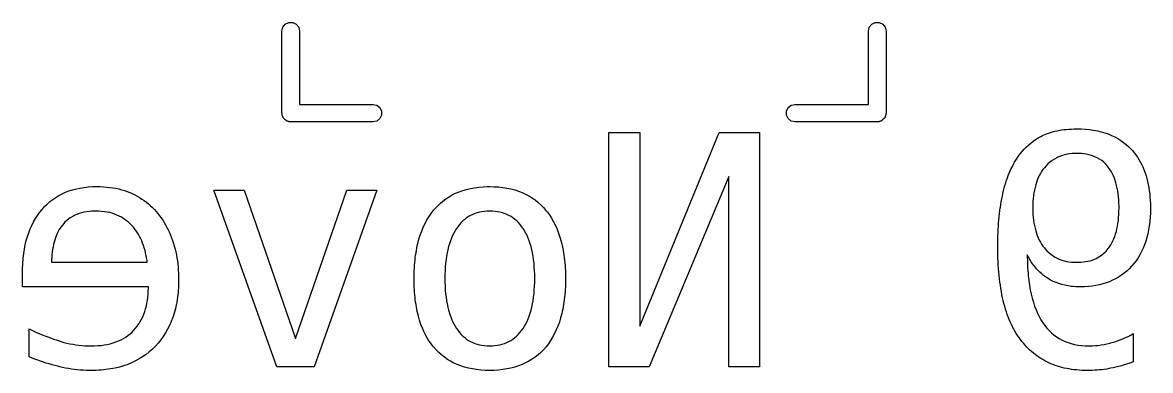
# Model space of a CAD drawing. Extents: x 25 to 230, y -179 to -24.
# Drawn here: x 135.16 to 159.59, y -136.39 to -128.85 of the extents above; entities that cross this region are included whole.
import ezdxf

# ---------------------------------------------------------------- set-up
doc = ezdxf.new("R2010")
doc.units = 0
doc.layers.add('BLACK', color=7, linetype='CONTINUOUS')

msp = doc.modelspace()

# ---------------------------------------------------------------- linework, layer by layer
at = {"layer": 'BLACK', "linetype": 'CONTINUOUS'}
for p, q in [((140.7795, -129.032), (140.798365, -128.949345)), ((140.798365, -128.949345), (140.851225, -128.883061)), ((140.851225, -128.883061), (140.92761, -128.846276)), ((140.92761, -128.846276), (141.01239, -128.846276)), ((141.01239, -128.846276), (141.088775, -128.883061)), ((141.088775, -128.883061), (141.141635, -128.949345)), ((141.141635, -128.949345), (141.1605, -129.032)), ((153.4795, -129.032), (153.498365, -128.949345)), ((153.498365, -128.949345), (153.551225, -128.883061)), ((153.551225, -128.883061), (153.62761, -128.846276)), ((153.62761, -128.846276), (153.71239, -128.846276)), ((153.71239, -128.846276), (153.788775, -128.883061)), ((153.788775, -128.883061), (153.841635, -128.949345)), ((153.841635, -128.949345), (153.8605, -129.032)), ((140.7795, -130.81), (140.7795, -129.032)), ((141.1605, -129.032), (141.1605, -130.6195)), ((153.4795, -130.6195), (153.4795, -129.032)), ((153.8605, -129.032), (153.8605, -130.81)), ((141.1605, -130.6195), (142.748, -130.6195)), ((142.748, -130.6195), (142.830655, -130.638365)), ((142.830655, -130.638365), (142.896939, -130.691225)), ((151.743061, -130.691225), (151.809345, -130.638365)), ((151.809345, -130.638365), (151.892, -130.6195)), ((151.892, -130.6195), (153.4795, -130.6195)), ((140.784276, -130.830925), (140.7795, -130.81)), ((140.784276, -130.85239), (140.784276, -130.830925)), ((140.793588, -130.871727), (140.784276, -130.85239)), ((140.798365, -130.892655), (140.793588, -130.871727)), ((140.811748, -130.909437), (140.798365, -130.892655)), ((140.821061, -130.928775), (140.811748, -130.909437)), ((142.896939, -130.691225), (142.933724, -130.76761)), ((142.933724, -130.85239), (142.896939, -130.928775)), ((142.933724, -130.76761), (142.933724, -130.85239)), ((151.706276, -130.76761), (151.743061, -130.691225)), ((151.706276, -130.85239), (151.706276, -130.76761)), ((151.743061, -130.928775), (151.706276, -130.85239)), ((153.828251, -130.909437), (153.818939, -130.928775)), ((153.841635, -130.892655), (153.828251, -130.909437)), ((153.846411, -130.871727), (153.841635, -130.892655)), ((153.855724, -130.85239), (153.846411, -130.871727)), ((153.8605, -130.81), (153.855724, -130.830925)), ((153.855724, -130.830925), (153.855724, -130.85239)), ((140.837842, -130.942157), (140.821061, -130.928775)), ((140.851225, -130.958939), (140.837842, -130.942157)), ((140.870562, -130.968251), (140.851225, -130.958939)), ((140.887345, -130.981635), (140.870562, -130.968251)), ((140.908272, -130.986411), (140.887345, -130.981635)), ((140.92761, -130.995724), (140.908272, -130.986411)), ((140.949074, -130.995724), (140.92761, -130.995724)), ((140.97, -131.0005), (140.949074, -130.995724)), ((142.748, -131.0005), (140.97, -131.0005)), ((142.830655, -130.981635), (142.748, -131.0005)), ((142.896939, -130.928775), (142.830655, -130.981635)), ((151.809345, -130.981635), (151.743061, -130.928775)), ((151.892, -131.0005), (151.809345, -130.981635)), ((153.67, -131.0005), (151.892, -131.0005)), ((153.690926, -130.995724), (153.67, -131.0005)), ((153.71239, -130.995724), (153.690926, -130.995724)), ((153.731727, -130.986411), (153.71239, -130.995724)), ((153.752655, -130.981635), (153.731727, -130.986411)), ((153.769437, -130.968251), (153.752655, -130.981635)), ((153.788775, -130.958939), (153.769437, -130.968251)), ((153.802157, -130.942157), (153.788775, -130.958939)), ((153.818939, -130.928775), (153.802157, -130.942157)), ((157.765104, -131.161895), (157.819262, -131.157387)), ((157.819262, -131.157387), (157.87465, -131.154167)), ((157.87465, -131.154167), (157.93127, -131.152235)), ((157.93127, -131.152235), (157.98912, -131.151591)), ((157.98912, -131.151591), (158.084318, -131.153317)), ((158.084318, -131.153317), (158.176653, -131.158498)), ((147.859148, -136.31), (147.859148, -131.229748)), ((147.859148, -131.229748), (148.525931, -131.229748)), ((148.525931, -135.424619), (150.247843, -131.229748)), ((148.525931, -131.229748), (148.525931, -135.424619)), ((150.247843, -131.229748), (151.123454, -131.229748)), ((151.123454, -131.229748), (151.123454, -136.31)), ((157.044733, -131.419806), (157.098292, -131.382844)), ((157.098292, -131.382844), (157.153783, -131.348393)), ((157.153783, -131.348393), (157.211207, -131.316454)), ((157.211207, -131.316454), (157.250596, -131.29649)), ((157.250596, -131.29649), (157.311987, -131.26896)), ((157.311987, -131.26896), (157.376147, -131.244327)), ((157.376147, -131.244327), (157.443076, -131.222592)), ((157.443076, -131.222592), (157.512775, -131.203755)), ((157.512775, -131.203755), (157.560779, -131.192807)), ((157.560779, -131.192807), (157.610014, -131.183147)), ((157.610014, -131.183147), (157.66048, -131.174775)), ((157.66048, -131.174775), (157.712177, -131.167691)), ((157.712177, -131.167691), (157.765104, -131.161895)), ((158.176653, -131.158498), (158.266126, -131.167132)), ((158.266126, -131.167132), (158.352737, -131.179221)), ((158.352737, -131.179221), (158.436485, -131.194762)), ((158.436485, -131.194762), (158.517372, -131.213758)), ((158.517372, -131.213758), (158.595396, -131.236207)), ((158.595396, -131.236207), (158.670558, -131.26211)), ((158.670558, -131.26211), (158.742857, -131.291467)), ((158.742857, -131.291467), (158.812295, -131.324278)), ((158.812295, -131.324278), (158.87887, -131.360542)), ((158.87887, -131.360542), (158.942583, -131.40026)), ((158.942583, -131.40026), (159.003434, -131.443432)), ((156.763949, -131.694321), (156.805916, -131.64229)), ((156.805916, -131.64229), (156.849816, -131.59277)), ((156.849816, -131.59277), (156.895647, -131.545761)), ((156.895647, -131.545761), (156.94341, -131.501265)), ((156.94341, -131.501265), (156.993106, -131.459279)), ((156.993106, -131.459279), (157.044733, -131.419806)), ((159.003434, -131.443432), (159.061423, -131.490058)), ((159.061423, -131.490058), (159.116549, -131.540137)), ((159.116549, -131.540137), (159.168813, -131.59367)), ((159.168813, -131.59367), (159.195236, -131.622598)), ((159.195236, -131.622598), (159.233207, -131.66742)), ((156.620115, -131.918585), (156.645231, -131.873462)), ((156.645231, -131.873462), (156.671292, -131.829474)), ((156.671292, -131.829474), (156.698297, -131.786622)), ((156.698297, -131.786622), (156.723914, -131.748865)), ((156.723914, -131.748865), (156.763949, -131.694321)), ((157.411009, -131.87194), (157.367599, -131.909602)), ((157.457281, -131.837379), (157.411009, -131.87194)), ((157.506416, -131.805918), (157.457281, -131.837379)), ((157.558413, -131.777558), (157.506416, -131.805918)), ((157.580013, -131.767083), (157.558413, -131.777558)), ((157.635815, -131.743159), (157.580013, -131.767083)), ((157.682774, -131.72694), (157.635815, -131.743159)), ((157.731795, -131.713316), (157.682774, -131.72694)), ((157.782876, -131.702287), (157.731795, -131.713316)), ((157.836018, -131.693853), (157.782876, -131.702287)), ((157.89122, -131.688014), (157.836018, -131.693853)), ((157.948484, -131.68477), (157.89122, -131.688014)), ((157.992784, -131.68404), (157.948484, -131.68477)), ((158.045315, -131.685147), (157.992784, -131.68404)), ((158.096663, -131.688467), (158.045315, -131.685147)), ((158.146829, -131.694001), (158.096663, -131.688467)), ((158.195811, -131.701748), (158.146829, -131.694001)), ((158.255375, -131.714544), (158.195811, -131.701748)), ((158.31309, -131.730799), (158.255375, -131.714544)), ((158.368957, -131.750513), (158.31309, -131.730799)), ((158.379909, -131.75487), (158.368957, -131.750513)), ((158.432788, -131.779062), (158.379909, -131.75487)), ((158.483044, -131.807368), (158.432788, -131.779062)), ((158.530676, -131.839789), (158.483044, -131.807368)), ((158.575685, -131.876324), (158.530676, -131.839789)), ((158.618069, -131.916973), (158.575685, -131.876324)), ((159.233207, -131.66742), (159.269182, -131.71396)), ((159.269182, -131.71396), (159.30316, -131.762217)), ((159.30316, -131.762217), (159.335142, -131.812191)), ((159.335142, -131.812191), (159.365127, -131.863883)), ((159.365127, -131.863883), (159.393116, -131.917292)), ((156.508703, -132.161229), (156.529097, -132.11043)), ((156.529097, -132.11043), (156.550434, -132.060765)), ((156.550434, -132.060765), (156.572717, -132.012237)), ((156.572717, -132.012237), (156.595944, -131.964843)), ((156.595944, -131.964843), (156.620115, -131.918585)), ((157.204285, -132.119307), (157.179837, -132.164893)), ((157.230689, -132.075668), (157.204285, -132.119307)), ((157.259049, -132.033975), (157.230689, -132.075668)), ((157.289364, -131.994228), (157.259049, -132.033975)), ((157.32705, -131.950365), (157.289364, -131.994228)), ((157.367599, -131.909602), (157.32705, -131.950365)), ((158.65783, -131.961737), (158.618069, -131.916973)), ((158.673, -131.980795), (158.65783, -131.961737)), ((158.714685, -132.039603), (158.673, -131.980795)), ((158.740197, -132.081563), (158.714685, -132.039603)), ((158.763886, -132.125727), (158.740197, -132.081563)), ((158.785754, -132.172095), (158.763886, -132.125727)), ((159.393116, -131.917292), (159.419108, -131.972418)), ((159.419108, -131.972418), (159.443105, -132.029262)), ((159.443105, -132.029262), (159.465104, -132.087823)), ((159.465104, -132.087823), (159.485108, -132.148101)), ((150.456671, -132.18718), (148.734759, -136.31)), ((150.456671, -136.31), (150.456671, -132.18718)), ((156.420905, -132.432258), (156.436575, -132.375782)), ((156.436575, -132.375782), (156.45319, -132.32044)), ((156.45319, -132.32044), (156.47075, -132.266235)), ((156.47075, -132.266235), (156.489254, -132.213164)), ((156.489254, -132.213164), (156.508703, -132.161229)), ((157.101603, -132.366699), (157.086934, -132.422016)), ((157.118228, -132.313328), (157.101603, -132.366699)), ((157.136808, -132.261903), (157.118228, -132.313328)), ((157.157345, -132.212425), (157.136808, -132.261903)), ((157.179837, -132.164893), (157.157345, -132.212425)), ((158.805799, -132.220667), (158.785754, -132.172095)), ((158.824022, -132.271443), (158.805799, -132.220667)), ((158.840422, -132.324423), (158.824022, -132.271443)), ((158.855, -132.379606), (158.840422, -132.324423)), ((158.867756, -132.436994), (158.855, -132.379606)), ((159.485108, -132.148101), (159.491344, -132.168476)), ((159.491344, -132.168476), (159.508864, -132.230457)), ((159.508864, -132.230457), (159.524603, -132.293726)), ((159.524603, -132.293726), (159.53856, -132.358284)), ((159.53856, -132.358284), (159.550735, -132.424129)), ((135.881679, -132.635886), (135.949142, -132.595314)), ((135.949142, -132.595314), (136.019295, -132.558606)), ((136.019295, -132.558606), (136.092138, -132.525762)), ((136.092138, -132.525762), (136.167672, -132.496782)), ((136.167672, -132.496782), (136.245897, -132.471666)), ((136.245897, -132.471666), (136.326812, -132.450414)), ((136.326812, -132.450414), (136.410417, -132.433026)), ((136.410417, -132.433026), (136.496713, -132.419502)), ((136.496713, -132.419502), (136.5857, -132.409842)), ((136.5857, -132.409842), (136.677377, -132.404046)), ((136.677377, -132.404046), (136.771744, -132.402114)), ((136.771744, -132.402114), (136.843676, -132.403168)), ((136.843676, -132.403168), (136.914149, -132.406331)), ((136.914149, -132.406331), (136.983162, -132.411602)), ((136.983162, -132.411602), (137.050715, -132.418982)), ((137.050715, -132.418982), (137.116809, -132.42847)), ((137.116809, -132.42847), (137.181442, -132.440067)), ((137.181442, -132.440067), (137.244616, -132.453772)), ((137.244616, -132.453772), (137.306331, -132.469586)), ((137.306331, -132.469586), (137.366585, -132.487508)), ((137.366585, -132.487508), (137.42538, -132.507539)), ((137.42538, -132.507539), (137.482715, -132.529678)), ((137.482715, -132.529678), (137.53859, -132.553926)), ((137.53859, -132.553926), (137.593006, -132.580282)), ((137.593006, -132.580282), (137.645962, -132.608747)), ((137.645962, -132.608747), (137.697458, -132.63932)), ((140.664975, -136.31), (139.304542, -132.480272)), ((139.304542, -132.480272), (139.957892, -132.480272)), ((139.957892, -132.480272), (141.071639, -135.695729)), ((141.071639, -135.695729), (142.182944, -132.480272)), ((142.835073, -132.480272), (141.47464, -136.31)), ((142.182944, -132.480272), (142.835073, -132.480272)), ((144.330563, -132.667715), (144.397835, -132.623532)), ((144.397835, -132.623532), (144.467997, -132.583365)), ((144.467997, -132.583365), (144.541051, -132.547215)), ((144.541051, -132.547215), (144.616995, -132.515082)), ((144.616995, -132.515082), (144.69583, -132.486966)), ((144.69583, -132.486966), (144.777556, -132.462866)), ((144.777556, -132.462866), (144.862173, -132.442783)), ((144.862173, -132.442783), (144.94968, -132.426716)), ((144.94968, -132.426716), (145.040079, -132.414666)), ((145.040079, -132.414666), (145.133368, -132.406633)), ((145.133368, -132.406633), (145.229548, -132.402616)), ((145.229548, -132.402616), (145.278722, -132.402114)), ((145.278722, -132.402114), (145.376358, -132.404127)), ((145.376358, -132.404127), (145.471121, -132.410166)), ((145.471121, -132.410166), (145.563013, -132.420232)), ((145.563013, -132.420232), (145.652032, -132.434323)), ((145.652032, -132.434323), (145.73818, -132.452441)), ((145.73818, -132.452441), (145.821457, -132.474585)), ((145.821457, -132.474585), (145.901861, -132.500756)), ((145.901861, -132.500756), (145.979394, -132.530952)), ((145.979394, -132.530952), (146.054055, -132.565175)), ((146.054055, -132.565175), (146.125844, -132.603423)), ((146.125844, -132.603423), (146.194762, -132.645698)), ((156.367581, -132.669436), (156.37956, -132.608499)), ((156.37956, -132.608499), (156.392397, -132.548617)), ((156.392397, -132.548617), (156.406179, -132.48987)), ((156.406179, -132.48987), (156.420905, -132.432258)), ((157.054662, -132.599645), (157.047817, -132.662748)), ((157.063464, -132.538489), (157.054662, -132.599645)), ((157.074221, -132.479279), (157.063464, -132.538489)), ((157.086934, -132.422016), (157.074221, -132.479279)), ((158.87869, -132.496585), (158.867756, -132.436994)), ((158.887802, -132.55838), (158.87869, -132.496585)), ((158.895091, -132.62238), (158.887802, -132.55838)), ((158.900557, -132.688583), (158.895091, -132.62238)), ((159.550735, -132.424129), (159.561128, -132.491263)), ((159.561128, -132.491263), (159.56974, -132.559684)), ((159.56974, -132.559684), (159.57657, -132.629393)), ((135.584724, -132.896706), (135.638734, -132.836814)), ((135.638734, -132.836814), (135.695435, -132.780786)), ((135.695435, -132.780786), (135.754826, -132.728622)), ((135.754826, -132.728622), (135.816907, -132.680322)), ((135.816907, -132.680322), (135.881679, -132.635886)), ((137.697458, -132.63932), (137.747494, -132.672002)), ((137.747494, -132.672002), (137.796042, -132.706325)), ((137.796042, -132.706325), (137.843073, -132.742127)), ((137.843073, -132.742127), (137.888587, -132.779407)), ((137.888587, -132.779407), (137.932585, -132.818166)), ((137.932585, -132.818166), (137.975065, -132.858404)), ((137.975065, -132.858404), (138.016028, -132.900121)), ((144.090384, -132.884614), (144.146093, -132.824364)), ((144.146093, -132.824364), (144.204692, -132.768131)), ((144.204692, -132.768131), (144.266182, -132.715915)), ((144.266182, -132.715915), (144.330563, -132.667715)), ((146.194762, -132.645698), (146.260808, -132.692)), ((146.260808, -132.692), (146.323982, -132.742327)), ((146.323982, -132.742327), (146.384284, -132.796681)), ((146.384284, -132.796681), (146.441714, -132.85506)), ((146.441714, -132.85506), (146.496273, -132.917466)), ((156.327396, -132.922914), (156.335509, -132.863733)), ((156.335509, -132.863733), (156.336283, -132.858085)), ((156.336283, -132.858085), (156.345943, -132.794229)), ((156.345943, -132.794229), (156.356376, -132.731346)), ((156.356376, -132.731346), (156.367581, -132.669436)), ((157.039993, -132.794792), (157.039016, -132.863733)), ((157.039016, -132.863733), (157.039993, -132.932674)), ((157.042927, -132.727797), (157.039993, -132.794792)), ((157.047817, -132.662748), (157.042927, -132.727797)), ((158.904202, -132.75699), (158.900557, -132.688583)), ((158.906024, -132.827601), (158.904202, -132.75699)), ((158.905341, -132.935446), (158.906252, -132.863733)), ((158.906252, -132.863733), (158.906024, -132.827601)), ((159.57657, -132.629393), (159.581618, -132.700391)), ((159.581618, -132.700391), (159.584885, -132.772676)), ((159.584885, -132.772676), (159.586073, -132.821582)), ((159.586073, -132.821582), (159.586468, -132.87106)), ((135.399863, -133.167739), (135.441126, -133.09553)), ((135.441126, -133.09553), (135.485691, -133.026288)), ((135.485691, -133.026288), (135.533557, -132.960013)), ((135.533557, -132.960013), (135.584724, -132.896706)), ((136.167081, -133.101059), (136.118156, -133.140977)), ((136.192889, -133.08233), (136.167081, -133.101059)), ((136.247519, -133.047697), (136.192889, -133.08233)), ((136.291271, -133.024753), (136.247519, -133.047697)), ((136.337407, -133.004406), (136.291271, -133.024753)), ((136.385925, -132.986657), (136.337407, -133.004406)), ((136.436826, -132.971505), (136.385925, -132.986657)), ((136.49011, -132.958951), (136.436826, -132.971505)), ((136.545777, -132.948994), (136.49011, -132.958951)), ((136.603826, -132.941634), (136.545777, -132.948994)), ((136.664258, -132.936872), (136.603826, -132.941634)), ((136.727073, -132.934708), (136.664258, -132.936872)), ((136.748541, -132.934563), (136.727073, -132.934708)), ((136.812801, -132.935873), (136.748541, -132.934563)), ((136.875065, -132.939801), (136.812801, -132.935873)), ((136.935333, -132.946349), (136.875065, -132.939801)), ((136.993604, -132.955515), (136.935333, -132.946349)), ((137.049879, -132.9673), (136.993604, -132.955515)), ((137.104158, -132.981704), (137.049879, -132.9673)), ((137.15644, -132.998727), (137.104158, -132.981704)), ((137.206725, -133.018369), (137.15644, -132.998727)), ((137.255015, -133.04063), (137.206725, -133.018369)), ((137.301307, -133.06551), (137.255015, -133.04063)), ((137.33106, -133.083551), (137.301307, -133.06551)), ((137.373904, -133.112388), (137.33106, -133.083551)), ((138.016028, -132.900121), (138.055474, -132.943317)), ((138.055474, -132.943317), (138.093403, -132.987991)), ((138.093403, -132.987991), (138.129815, -133.034145)), ((138.129815, -133.034145), (138.164711, -133.081777)), ((138.164711, -133.081777), (138.198089, -133.130888)), ((143.920017, -133.124772), (143.964581, -133.051666)), ((143.964581, -133.051666), (144.012447, -132.982157)), ((144.012447, -132.982157), (144.063614, -132.916245)), ((144.063614, -132.916245), (144.090384, -132.884614)), ((144.778502, -133.081968), (144.737767, -133.112923)), ((144.820925, -133.053961), (144.778502, -133.081968)), ((144.865036, -133.028902), (144.820925, -133.053961)), ((144.910836, -133.006791), (144.865036, -133.028902)), ((144.958325, -132.987629), (144.910836, -133.006791)), ((145.007503, -132.971414), (144.958325, -132.987629)), ((145.05837, -132.958148), (145.007503, -132.971414)), ((145.110925, -132.94783), (145.05837, -132.958148)), ((145.165169, -132.94046), (145.110925, -132.94783)), ((145.221101, -132.936037), (145.165169, -132.94046)), ((145.278722, -132.934563), (145.221101, -132.936037)), ((145.336787, -132.936037), (145.278722, -132.934563)), ((145.393135, -132.94046), (145.336787, -132.936037)), ((145.447765, -132.94783), (145.393135, -132.94046)), ((145.500678, -132.958148), (145.447765, -132.94783)), ((145.551874, -132.971414), (145.500678, -132.958148)), ((145.601352, -132.987629), (145.551874, -132.971414)), ((145.649113, -133.006791), (145.601352, -132.987629)), ((145.695157, -133.028902), (145.649113, -133.006791)), ((145.739483, -133.053961), (145.695157, -133.028902)), ((145.782092, -133.081968), (145.739483, -133.053961)), ((145.822983, -133.112923), (145.782092, -133.081968)), ((146.496273, -132.917466), (146.522344, -132.950116)), ((146.522344, -132.950116), (146.572004, -133.018056)), ((146.572004, -133.018056), (146.618353, -133.089516)), ((146.618353, -133.089516), (146.661391, -133.164496)), ((156.305371, -133.123241), (156.31194, -133.055492)), ((156.31194, -133.055492), (156.319281, -132.988717)), ((156.319281, -132.988717), (156.327396, -132.922914)), ((157.039993, -132.932674), (157.042927, -132.999669)), ((157.042927, -132.999669), (157.047817, -133.064718)), ((157.047817, -133.064718), (157.054662, -133.127821)), ((158.891674, -133.137361), (158.898052, -133.07226)), ((158.898052, -133.07226), (158.902608, -133.004955)), ((158.902608, -133.004955), (158.905341, -132.935446)), ((159.580095, -133.066741), (159.572129, -133.160445)), ((159.584875, -132.970279), (159.580095, -133.066741)), ((159.58607, -132.921014), (159.584875, -132.970279)), ((159.586468, -132.87106), (159.58607, -132.921014)), ((135.295878, -133.402169), (135.327238, -133.321059)), ((135.327238, -133.321059), (135.3619, -133.242915)), ((135.3619, -133.242915), (135.399863, -133.167739)), ((135.95833, -133.333471), (135.927341, -133.3898)), ((135.992905, -133.280425), (135.95833, -133.333471)), ((136.031068, -133.23066), (135.992905, -133.280425)), ((136.072818, -133.184178), (136.031068, -133.23066)), ((136.118156, -133.140977), (136.072818, -133.184178)), ((137.414966, -133.143028), (137.373904, -133.112388)), ((137.454247, -133.175472), (137.414966, -133.143028)), ((137.491745, -133.209718), (137.454247, -133.175472)), ((137.527462, -133.245768), (137.491745, -133.209718)), ((137.561397, -133.283621), (137.527462, -133.245768)), ((137.593551, -133.323277), (137.561397, -133.283621)), ((137.623923, -133.364736), (137.593551, -133.323277)), ((138.198089, -133.130888), (138.22995, -133.181478)), ((138.22995, -133.181478), (138.260295, -133.233546)), ((138.260295, -133.233546), (138.289122, -133.287094)), ((138.289122, -133.287094), (138.316432, -133.34212)), ((138.316432, -133.34212), (138.342226, -133.398625)), ((143.806129, -133.365671), (143.84079, -133.281775)), ((143.84079, -133.281775), (143.878753, -133.201475)), ((143.878753, -133.201475), (143.920017, -133.124772)), ((144.559427, -133.311919), (144.528964, -133.360214)), ((144.591718, -133.266223), (144.559427, -133.311919)), ((144.625697, -133.223476), (144.591718, -133.266223)), ((144.661365, -133.183677), (144.625697, -133.223476)), ((144.698722, -133.146826), (144.661365, -133.183677)), ((144.737767, -133.112923), (144.698722, -133.146826)), ((145.862158, -133.146826), (145.822983, -133.112923)), ((145.899614, -133.183677), (145.862158, -133.146826)), ((145.935354, -133.223476), (145.899614, -133.183677)), ((145.969376, -133.266223), (145.935354, -133.223476)), ((146.001681, -133.311919), (145.969376, -133.266223)), ((146.032145, -133.360214), (146.001681, -133.311919)), ((146.661391, -133.164496), (146.701119, -133.242997)), ((146.701119, -133.242997), (146.737536, -133.325019)), ((146.737536, -133.325019), (146.770642, -133.410561)), ((156.286824, -133.403968), (156.290302, -133.332326)), ((156.290302, -133.332326), (156.294552, -133.261658)), ((156.294552, -133.261658), (156.299575, -133.191963)), ((156.299575, -133.191963), (156.305371, -133.123241)), ((157.054662, -133.127821), (157.063464, -133.188977)), ((157.063464, -133.188977), (157.074221, -133.248186)), ((157.074221, -133.248186), (157.086934, -133.30545)), ((157.086934, -133.30545), (157.101603, -133.360767)), ((158.847939, -133.375727), (158.861606, -133.319441)), ((158.861606, -133.319441), (158.873451, -133.260952)), ((158.873451, -133.260952), (158.883474, -133.200259)), ((158.883474, -133.200259), (158.891674, -133.137361)), ((159.546636, -133.339582), (159.52911, -133.425014)), ((159.560976, -133.251392), (159.546636, -133.339582)), ((159.572129, -133.160445), (159.560976, -133.251392)), ((135.221603, -133.663304), (135.243061, -133.573292)), ((135.243061, -133.573292), (135.267819, -133.486247)), ((135.267819, -133.486247), (135.295878, -133.402169)), ((135.859792, -133.560523), (135.845377, -133.609971)), ((135.875902, -133.512126), (135.859792, -133.560523)), ((135.887585, -133.480446), (135.875902, -133.512126)), ((135.906454, -133.4342), (135.887585, -133.480446)), ((135.927341, -133.3898), (135.906454, -133.4342)), ((137.652513, -133.407999), (137.623923, -133.364736)), ((137.679321, -133.453064), (137.652513, -133.407999)), ((137.696203, -133.48411), (137.679321, -133.453064)), ((137.720074, -133.531773), (137.696203, -133.48411)), ((137.742228, -133.580423), (137.720074, -133.531773)), ((137.762664, -133.630062), (137.742228, -133.580423)), ((138.342226, -133.398625), (138.366478, -133.456289)), ((138.366478, -133.456289), (138.389166, -133.514793)), ((138.389166, -133.514793), (138.410289, -133.574136)), ((138.410289, -133.574136), (138.429848, -133.634319)), ((143.721951, -133.638942), (143.746709, -133.544255)), ((143.746709, -133.544255), (143.774769, -133.453164)), ((143.774769, -133.453164), (143.806129, -133.365671)), ((144.426763, -133.578964), (144.406127, -133.640044)), ((144.449365, -133.520441), (144.426763, -133.578964)), ((144.473933, -133.464475), (144.449365, -133.520441)), ((144.500466, -133.411066), (144.473933, -133.464475)), ((144.528964, -133.360214), (144.500466, -133.411066)), ((146.060643, -133.411066), (146.032145, -133.360214)), ((146.087176, -133.464475), (146.060643, -133.411066)), ((146.111743, -133.520441), (146.087176, -133.464475)), ((146.134345, -133.578964), (146.111743, -133.520441)), ((146.154982, -133.640044), (146.134345, -133.578964)), ((146.770642, -133.410561), (146.800438, -133.499624)), ((146.800438, -133.499624), (146.826923, -133.592207)), ((146.826923, -133.592207), (146.838924, -133.639819)), ((156.281028, -133.624731), (156.282187, -133.55017)), ((156.282187, -133.55017), (156.284119, -133.476582)), ((156.284119, -133.476582), (156.286824, -133.403968)), ((157.101603, -133.360767), (157.118228, -133.414138)), ((157.118228, -133.414138), (157.136808, -133.465563)), ((157.136808, -133.465563), (157.157345, -133.515041)), ((157.157345, -133.515041), (157.179837, -133.562573)), ((157.179837, -133.562573), (157.204285, -133.608158)), ((158.752269, -133.624096), (158.775048, -133.57883)), ((158.775048, -133.57883), (158.796004, -133.53136)), ((158.796004, -133.53136), (158.815138, -133.481686)), ((158.815138, -133.481686), (158.83245, -133.429809)), ((158.83245, -133.429809), (158.847939, -133.375727)), ((159.484497, -133.587608), (159.457411, -133.664768)), ((159.508397, -133.50769), (159.484497, -133.587608)), ((159.52911, -133.425014), (159.508397, -133.50769)), ((135.188592, -133.85223), (135.203447, -133.756283)), ((135.203447, -133.756283), (135.221603, -133.663304)), ((135.804676, -133.818284), (135.79874, -133.872991)), ((135.812307, -133.764628), (135.804676, -133.818284)), ((135.821635, -133.712024), (135.812307, -133.764628)), ((135.832658, -133.660471), (135.821635, -133.712024)), ((135.845377, -133.609971), (135.832658, -133.660471)), ((137.781383, -133.680687), (137.762664, -133.630062)), ((137.798385, -133.7323), (137.781383, -133.680687)), ((137.813669, -133.784901), (137.798385, -133.7323)), ((137.827236, -133.838488), (137.813669, -133.784901)), ((137.839085, -133.893064), (137.827236, -133.838488)), ((138.429848, -133.634319), (138.447842, -133.695342)), ((138.447842, -133.695342), (138.464271, -133.757204)), ((138.464271, -133.757204), (138.479135, -133.819906)), ((138.479135, -133.819906), (138.492435, -133.883447)), ((143.674498, -133.891395), (143.682338, -133.839106)), ((143.682338, -133.839106), (143.691003, -133.787716)), ((143.691003, -133.787716), (143.700494, -133.737225)), ((143.700494, -133.737225), (143.71081, -133.687634)), ((143.71081, -133.687634), (143.721951, -133.638942)), ((144.356009, -133.838624), (144.343234, -133.909932)), ((144.37075, -133.769874), (144.356009, -133.838624)), ((144.387456, -133.70368), (144.37075, -133.769874)), ((144.406127, -133.640044), (144.387456, -133.70368)), ((146.173653, -133.70368), (146.154982, -133.640044)), ((146.190359, -133.769874), (146.173653, -133.70368)), ((146.205099, -133.838624), (146.190359, -133.769874)), ((146.217874, -133.909932), (146.205099, -133.838624)), ((146.838924, -133.639819), (146.850097, -133.688311)), ((146.850097, -133.688311), (146.860443, -133.737683)), ((146.860443, -133.737683), (146.869961, -133.787936)), ((146.869961, -133.787936), (146.878651, -133.839068)), ((146.878651, -133.839068), (146.886514, -133.891081)), ((156.280642, -133.700265), (156.281028, -133.624731)), ((156.281104, -133.783274), (156.280642, -133.700265)), ((156.282492, -133.864995), (156.281104, -133.783274)), ((157.204285, -133.608158), (157.230689, -133.651798)), ((157.230689, -133.651798), (157.259049, -133.693491)), ((157.259049, -133.693491), (157.289364, -133.733237)), ((157.289364, -133.733237), (157.304095, -133.75116)), ((157.304095, -133.75116), (157.342926, -133.793837)), ((157.342926, -133.793837), (157.384619, -133.833472)), ((157.384619, -133.833472), (157.429174, -133.870067)), ((158.580622, -133.847521), (158.62884, -133.799704)), ((158.62884, -133.799704), (158.673, -133.746671)), ((158.673, -133.746671), (158.687351, -133.727619)), ((158.687351, -133.727619), (158.727669, -133.667158)), ((158.727669, -133.667158), (158.752269, -133.624096)), ((159.393679, -133.810818), (159.357033, -133.879707)), ((159.427138, -133.739172), (159.393679, -133.810818)), ((159.457411, -133.664768), (159.427138, -133.739172)), ((135.165897, -134.105077), (135.168786, -134.053024)), ((135.168786, -134.053024), (135.169481, -134.043426)), ((135.169481, -134.043426), (135.1725, -134.001713)), ((135.1725, -134.001713), (135.177039, -133.951143)), ((135.177039, -133.951143), (135.182403, -133.901315)), ((135.182403, -133.901315), (135.188592, -133.85223)), ((135.791957, -133.985563), (135.791109, -134.043426)), ((135.791109, -134.043426), (137.862288, -134.043426)), ((135.794501, -133.928751), (135.791957, -133.985563)), ((135.79874, -133.872991), (135.794501, -133.928751)), ((137.849218, -133.948627), (137.839085, -133.893064)), ((137.857633, -134.005177), (137.849218, -133.948627)), ((137.862288, -134.043426), (137.857633, -134.005177)), ((138.492435, -133.883447), (138.50417, -133.947828)), ((138.50417, -133.947828), (138.51434, -134.013048)), ((138.51434, -134.013048), (138.522946, -134.079108)), ((138.522946, -134.079108), (138.529987, -134.146008)), ((143.65139, -134.109544), (143.655929, -134.053658)), ((143.655929, -134.053658), (143.661293, -133.998671)), ((143.661293, -133.998671), (143.667483, -133.944584)), ((143.667483, -133.944584), (143.674498, -133.891395)), ((144.32358, -134.060218), (144.316701, -134.139196)), ((144.332425, -133.983796), (144.32358, -134.060218)), ((144.343234, -133.909932), (144.332425, -133.983796)), ((146.228684, -133.983796), (146.217874, -133.909932)), ((146.237528, -134.060218), (146.228684, -133.983796)), ((146.244407, -134.139196), (146.237528, -134.060218)), ((146.886514, -133.891081), (146.893549, -133.943973)), ((146.893549, -133.943973), (146.899757, -133.997746)), ((146.899757, -133.997746), (146.905137, -134.052399)), ((146.905137, -134.052399), (146.909689, -134.107932)), ((156.284806, -133.945428), (156.282492, -133.864995)), ((156.288045, -134.024573), (156.284806, -133.945428)), ((156.29221, -134.102431), (156.288045, -134.024573)), ((156.945126, -133.932257), (156.919337, -133.879783)), ((156.919337, -133.879783), (156.919665, -133.939782)), ((156.919665, -133.939782), (156.920648, -133.99888)), ((156.920648, -133.99888), (156.922288, -134.057076)), ((156.922288, -134.057076), (156.924584, -134.114371)), ((156.972884, -133.982823), (156.945126, -133.932257)), ((157.002609, -134.031481), (156.972884, -133.982823)), ((157.034302, -134.07823), (157.002609, -134.031481)), ((157.067963, -134.123072), (157.034302, -134.07823)), ((157.429174, -133.870067), (157.476592, -133.903621)), ((157.476592, -133.903621), (157.526872, -133.934133)), ((157.526872, -133.934133), (157.580013, -133.961605)), ((157.580013, -133.961605), (157.624397, -133.980781)), ((157.624397, -133.980781), (157.670841, -133.997401)), ((157.670841, -133.997401), (157.719346, -134.011464)), ((157.719346, -134.011464), (157.769912, -134.022971)), ((157.769912, -134.022971), (157.822539, -134.03192)), ((157.822539, -134.03192), (157.877226, -134.038312)), ((157.877226, -134.038312), (157.933975, -134.042147)), ((157.933975, -134.042147), (157.992784, -134.043426)), ((157.992784, -134.043426), (158.021028, -134.043136)), ((158.021028, -134.043136), (158.076164, -134.040818)), ((158.076164, -134.040818), (158.129497, -134.036181)), ((158.129497, -134.036181), (158.181026, -134.029226)), ((158.181026, -134.029226), (158.230752, -134.019952)), ((158.230752, -134.019952), (158.278676, -134.00836)), ((158.278676, -134.00836), (158.347179, -133.986625)), ((158.347179, -133.986625), (158.411626, -133.959674)), ((158.411626, -133.959674), (158.472015, -133.927506)), ((158.472015, -133.927506), (158.528347, -133.890122)), ((158.528347, -133.890122), (158.580622, -133.847521)), ((159.227975, -134.06983), (159.178583, -134.12769)), ((159.274181, -134.009213), (159.227975, -134.06983)), ((159.3172, -133.945838), (159.274181, -134.009213)), ((159.357033, -133.879707), (159.3172, -133.945838)), ((135.162184, -134.265687), (135.162596, -134.211408)), ((135.162184, -134.575875), (135.162184, -134.265687)), ((135.162596, -134.211408), (135.163834, -134.157872)), ((135.163834, -134.157872), (135.165897, -134.105077)), ((138.529987, -134.146008), (138.535464, -134.213747)), ((138.535464, -134.213747), (138.539375, -134.282326)), ((138.539375, -134.282326), (138.541722, -134.351744)), ((143.641487, -134.342081), (143.642725, -134.282598)), ((143.642725, -134.282598), (143.644788, -134.224014)), ((143.644788, -134.224014), (143.647676, -134.16633)), ((143.647676, -134.16633), (143.65139, -134.109544)), ((144.30884, -134.304823), (144.307857, -134.391472)), ((144.311788, -134.220731), (144.30884, -134.304823)), ((144.316701, -134.139196), (144.311788, -134.220731)), ((146.249321, -134.220731), (146.244407, -134.139196)), ((146.252269, -134.304823), (146.249321, -134.220731)), ((146.253251, -134.391472), (146.252269, -134.304823)), ((146.909689, -134.107932), (146.913413, -134.164345)), ((146.913413, -134.164345), (146.91631, -134.221638)), ((146.91631, -134.221638), (146.918379, -134.279812)), ((146.918379, -134.279812), (146.919621, -134.338866)), ((156.2973, -134.179), (156.29221, -134.102431)), ((156.303315, -134.254281), (156.2973, -134.179)), ((156.310256, -134.328274), (156.303315, -134.254281)), ((156.318122, -134.400979), (156.310256, -134.328274)), ((156.924584, -134.114371), (156.927536, -134.170764)), ((156.927536, -134.170764), (156.931143, -134.226255)), ((156.931143, -134.226255), (156.935407, -134.280845)), ((156.935407, -134.280845), (156.940326, -134.334533)), ((157.103592, -134.166005), (157.067963, -134.123072)), ((157.118394, -134.182644), (157.103592, -134.166005)), ((157.156122, -134.222346), (157.118394, -134.182644)), ((157.194506, -134.259781), (157.156122, -134.222346)), ((157.233545, -134.294951), (157.194506, -134.259781)), ((157.273241, -134.327854), (157.233545, -134.294951)), ((157.313592, -134.358492), (157.273241, -134.327854)), ((158.957085, -134.323771), (158.896034, -134.364038)), ((159.015866, -134.280003), (158.957085, -134.323771)), ((159.072375, -134.232733), (159.015866, -134.280003)), ((159.126615, -134.181962), (159.072375, -134.232733)), ((159.178583, -134.12769), (159.126615, -134.181962)), ((137.886713, -134.575875), (135.162184, -134.575875)), ((137.886713, -134.595415), (137.886713, -134.575875)), ((138.540535, -134.534531), (138.538072, -134.589668)), ((138.542012, -134.478642), (138.540535, -134.534531)), ((138.541722, -134.351744), (138.542505, -134.422002)), ((138.542505, -134.422002), (138.542012, -134.478642)), ((143.641074, -134.402463), (143.641149, -134.391472)), ((143.641486, -134.462392), (143.641074, -134.402463)), ((143.641149, -134.391472), (143.641487, -134.342081)), ((143.64272, -134.521431), (143.641486, -134.462392)), ((143.644777, -134.579581), (143.64272, -134.521431)), ((144.307857, -134.391472), (144.30884, -134.478574)), ((144.30884, -134.478574), (144.311788, -134.56311)), ((144.311788, -134.56311), (144.316701, -134.645079)), ((146.244364, -134.645079), (146.249302, -134.56311)), ((146.249302, -134.56311), (146.252264, -134.478574)), ((146.252264, -134.478574), (146.253251, -134.391472)), ((146.916321, -134.575294), (146.913432, -134.632376)), ((146.918384, -134.517338), (146.916321, -134.575294)), ((146.919622, -134.458506), (146.918384, -134.517338)), ((146.919621, -134.338866), (146.920034, -134.398799)), ((146.920034, -134.398799), (146.919622, -134.458506)), ((156.326914, -134.472396), (156.318122, -134.400979)), ((156.336631, -134.542526), (156.326914, -134.472396)), ((156.347274, -134.611367), (156.336631, -134.542526)), ((156.940326, -134.334533), (156.945902, -134.387319)), ((156.945902, -134.387319), (156.952133, -134.439204)), ((156.952133, -134.439204), (156.95902, -134.490188)), ((156.95902, -134.490188), (156.966563, -134.540269)), ((156.966563, -134.540269), (156.974762, -134.589449)), ((157.354599, -134.386864), (157.313592, -134.358492)), ((157.371186, -134.397578), (157.354599, -134.386864)), ((157.425511, -134.429442), (157.371186, -134.397578)), ((157.48224, -134.458171), (157.425511, -134.429442)), ((157.541373, -134.483767), (157.48224, -134.458171)), ((157.602911, -134.506228), (157.541373, -134.483767)), ((157.666853, -134.525555), (157.602911, -134.506228)), ((157.7332, -134.541748), (157.666853, -134.525555)), ((157.80195, -134.554807), (157.7332, -134.541748)), ((157.873105, -134.564732), (157.80195, -134.554807)), ((157.921877, -134.569607), (157.873105, -134.564732)), ((157.971718, -134.573089), (157.921877, -134.569607)), ((158.022627, -134.575179), (157.971718, -134.573089)), ((158.074605, -134.575875), (158.022627, -134.575179)), ((158.160634, -134.574125), (158.074605, -134.575875)), ((158.244392, -134.568872), (158.160634, -134.574125)), ((158.32588, -134.560119), (158.244392, -134.568872)), ((158.405096, -134.547864), (158.32588, -134.560119)), ((158.482042, -134.532107), (158.405096, -134.547864)), ((158.556718, -134.512849), (158.482042, -134.532107)), ((158.629122, -134.49009), (158.556718, -134.512849)), ((158.699256, -134.463829), (158.629122, -134.49009)), ((158.76712, -134.434067), (158.699256, -134.463829)), ((158.832712, -134.400803), (158.76712, -134.434067)), ((158.896034, -134.364038), (158.832712, -134.400803)), ((137.867097, -134.868967), (137.875679, -134.803326)), ((137.875679, -134.803326), (137.881809, -134.735854)), ((137.881809, -134.735854), (137.885487, -134.66655)), ((137.885487, -134.66655), (137.886713, -134.595415)), ((138.51837, -134.802703), (138.510982, -134.854083)), ((138.524773, -134.750571), (138.51837, -134.802703)), ((138.530191, -134.697688), (138.524773, -134.750571)), ((138.534624, -134.644053), (138.530191, -134.697688)), ((138.538072, -134.589668), (138.534624, -134.644053)), ((143.647657, -134.636841), (143.644777, -134.579581)), ((143.65136, -134.693211), (143.647657, -134.636841)), ((143.655886, -134.748691), (143.65136, -134.693211)), ((143.661235, -134.803282), (143.655886, -134.748691)), ((143.667407, -134.856984), (143.661235, -134.803282)), ((144.316701, -134.645079), (144.32358, -134.724482)), ((144.32358, -134.724482), (144.332425, -134.801318)), ((144.332425, -134.801318), (144.343234, -134.875588)), ((146.217703, -134.875588), (146.228565, -134.801318)), ((146.228565, -134.801318), (146.237452, -134.724482)), ((146.237452, -134.724482), (146.244364, -134.645079)), ((146.899815, -134.798366), (146.893626, -134.851946)), ((146.905179, -134.743912), (146.899815, -134.798366)), ((146.909718, -134.688581), (146.905179, -134.743912)), ((146.913432, -134.632376), (146.909718, -134.688581)), ((156.358842, -134.67892), (156.347274, -134.611367)), ((156.371336, -134.745185), (156.358842, -134.67892)), ((156.384755, -134.810162), (156.371336, -134.745185)), ((156.399099, -134.873852), (156.384755, -134.810162)), ((156.974762, -134.589449), (156.983617, -134.637728)), ((156.983617, -134.637728), (157.003295, -134.73158)), ((157.003295, -134.73158), (157.025597, -134.821826)), ((157.025597, -134.821826), (157.050522, -134.908465)), ((137.80825, -135.11321), (137.826639, -135.054897)), ((137.826639, -135.054897), (137.842577, -134.994752)), ((137.842577, -134.994752), (137.856063, -134.932775)), ((137.856063, -134.932775), (137.867097, -134.868967)), ((138.471579, -135.052092), (138.445967, -135.146588)), ((138.482907, -135.003716), (138.471579, -135.052092)), ((138.493251, -134.95459), (138.482907, -135.003716)), ((138.502609, -134.904712), (138.493251, -134.95459)), ((138.510982, -134.854083), (138.502609, -134.904712)), ((143.674401, -134.909795), (143.667407, -134.856984)), ((143.682219, -134.961717), (143.674401, -134.909795)), ((143.690859, -135.012749), (143.682219, -134.961717)), ((143.700322, -135.062892), (143.690859, -135.012749)), ((143.710608, -135.112145), (143.700322, -135.062892)), ((144.343234, -134.875588), (144.356009, -134.947291)), ((144.356009, -134.947291), (144.37075, -135.016428)), ((144.37075, -135.016428), (144.387456, -135.082999)), ((146.173267, -135.082999), (146.190054, -135.016428)), ((146.190054, -135.016428), (146.204866, -134.947291)), ((146.204866, -134.947291), (146.217703, -134.875588)), ((146.860615, -135.057511), (146.850299, -135.106714)), ((146.870105, -135.007433), (146.860615, -135.057511)), ((146.878771, -134.956479), (146.870105, -135.007433)), ((146.886611, -134.90465), (146.878771, -134.956479)), ((146.893626, -134.851946), (146.886611, -134.90465)), ((156.414298, -134.936114), (156.399099, -134.873852)), ((156.430584, -134.997118), (156.414298, -134.936114)), ((156.447957, -135.056862), (156.430584, -134.997118)), ((156.466419, -135.115347), (156.447957, -135.056862)), ((157.050522, -134.908465), (157.078071, -134.991498)), ((157.078071, -134.991498), (157.108243, -135.070925)), ((137.710171, -135.328143), (137.738369, -135.277158)), ((137.738369, -135.277158), (137.764114, -135.22434)), ((137.764114, -135.22434), (137.787408, -135.169691)), ((137.787408, -135.169691), (137.80825, -135.11321)), ((138.416414, -135.238079), (138.382922, -135.326564)), ((138.445967, -135.146588), (138.416414, -135.238079)), ((143.721717, -135.160508), (143.710608, -135.112145)), ((143.733649, -135.207981), (143.721717, -135.160508)), ((143.759982, -135.300259), (143.733649, -135.207981)), ((143.789606, -135.388979), (143.759982, -135.300259)), ((144.387456, -135.082999), (144.406127, -135.147003)), ((144.406127, -135.147003), (144.426763, -135.20844)), ((144.426763, -135.20844), (144.449365, -135.267312)), ((144.449365, -135.267312), (144.473933, -135.323616)), ((146.08637, -135.323616), (146.111056, -135.267312)), ((146.111056, -135.267312), (146.133768, -135.20844)), ((146.133768, -135.20844), (146.154505, -135.147003)), ((146.154505, -135.147003), (146.173267, -135.082999)), ((146.814399, -135.24907), (146.78634, -135.339597)), ((146.839158, -135.155041), (146.814399, -135.24907)), ((146.850299, -135.106714), (146.839158, -135.155041)), ((156.485968, -135.172572), (156.466419, -135.115347)), ((156.506604, -135.228538), (156.485968, -135.172572)), ((156.528329, -135.283245), (156.506604, -135.228538)), ((156.55114, -135.336692), (156.528329, -135.283245)), ((157.108243, -135.070925), (157.141039, -135.146745)), ((157.141039, -135.146745), (157.176459, -135.218959)), ((157.176459, -135.218959), (157.214503, -135.287567)), ((157.214503, -135.287567), (157.25517, -135.352568)), ((135.308729, -136.095066), (135.308729, -135.488122)), ((135.308729, -135.488122), (135.347742, -135.507027)), ((135.347742, -135.507027), (135.406582, -135.534723)), ((135.406582, -135.534723), (135.465808, -135.561624)), ((137.532303, -135.555175), (137.572861, -135.513768)), ((137.572861, -135.513768), (137.610866, -135.470109)), ((137.610866, -135.470109), (137.64642, -135.424619)), ((137.64642, -135.424619), (137.679521, -135.377297)), ((137.679521, -135.377297), (137.710171, -135.328143)), ((138.304115, -135.494519), (138.258801, -135.573989)), ((138.345489, -135.412044), (138.304115, -135.494519)), ((138.382922, -135.326564), (138.345489, -135.412044)), ((143.822521, -135.474139), (143.789606, -135.388979)), ((143.858728, -135.555741), (143.822521, -135.474139)), ((144.473933, -135.323616), (144.500466, -135.377354)), ((144.500466, -135.377354), (144.528964, -135.428526)), ((144.528964, -135.428526), (144.559427, -135.477131)), ((144.559427, -135.477131), (144.591718, -135.522975)), ((144.591718, -135.522975), (144.625697, -135.56586)), ((145.933885, -135.56586), (145.968017, -135.522975)), ((145.968017, -135.522975), (146.00046, -135.477131)), ((146.00046, -135.477131), (146.031072, -135.428526)), ((146.031072, -135.428526), (146.059708, -135.377354)), ((146.059708, -135.377354), (146.08637, -135.323616)), ((146.720318, -135.510147), (146.682356, -135.59017)), ((146.75498, -135.426623), (146.720318, -135.510147)), ((146.78634, -135.339597), (146.75498, -135.426623)), ((156.57504, -135.38888), (156.55114, -135.336692)), ((156.600027, -135.439808), (156.57504, -135.38888)), ((156.626102, -135.489477), (156.600027, -135.439808)), ((156.653265, -135.537887), (156.626102, -135.489477)), ((156.681515, -135.585037), (156.653265, -135.537887)), ((157.25517, -135.352568), (157.29871, -135.413495)), ((157.29871, -135.413495), (157.344758, -135.470491)), ((157.344758, -135.470491), (157.393316, -135.523557)), ((157.393316, -135.523557), (157.444382, -135.572691)), ((135.465808, -135.561624), (135.525421, -135.587731)), ((135.525421, -135.587731), (135.58542, -135.613044)), ((135.58542, -135.613044), (135.645806, -135.637562)), ((135.645806, -135.637562), (135.706578, -135.661287)), ((135.706578, -135.661287), (135.767737, -135.684217)), ((135.767737, -135.684217), (135.829282, -135.706352)), ((135.829282, -135.706352), (135.891213, -135.727694)), ((135.891213, -135.727694), (135.953531, -135.748241)), ((135.953531, -135.748241), (135.99529, -135.761255)), ((135.99529, -135.761255), (136.058252, -135.779201)), ((136.058252, -135.779201), (136.1216, -135.795258)), ((136.1216, -135.795258), (136.185335, -135.809426)), ((137.061668, -135.807622), (137.123349, -135.790258)), ((137.123349, -135.790258), (137.182683, -135.770223)), ((137.182683, -135.770223), (137.239669, -135.747516)), ((137.239669, -135.747516), (137.294309, -135.722137)), ((137.294309, -135.722137), (137.346602, -135.694088)), ((137.346602, -135.694088), (137.396548, -135.663367)), ((137.396548, -135.663367), (137.444147, -135.629974)), ((137.444147, -135.629974), (137.489398, -135.59391)), ((137.489398, -135.59391), (137.532303, -135.555175)), ((138.099218, -135.794366), (138.038143, -135.861814)), ((138.156353, -135.723912), (138.099218, -135.794366)), ((138.209547, -135.650453), (138.156353, -135.723912)), ((138.258801, -135.573989), (138.209547, -135.650453)), ((143.898227, -135.633784), (143.858728, -135.555741)), ((143.941017, -135.708269), (143.898227, -135.633784)), ((143.987099, -135.779195), (143.941017, -135.708269)), ((144.036472, -135.846562), (143.987099, -135.779195)), ((144.625697, -135.56586), (144.661365, -135.605788)), ((144.661365, -135.605788), (144.698722, -135.642759)), ((144.698722, -135.642759), (144.737767, -135.676771)), ((144.737767, -135.676771), (144.778502, -135.707826)), ((144.778502, -135.707826), (144.820925, -135.735924)), ((144.820925, -135.735924), (144.865036, -135.761064)), ((144.865036, -135.761064), (144.910836, -135.783246)), ((144.910836, -135.783246), (144.958325, -135.80247)), ((145.600035, -135.80247), (145.647677, -135.783246)), ((145.647677, -135.783246), (145.69363, -135.761064)), ((145.69363, -135.761064), (145.737894, -135.735924)), ((145.737894, -135.735924), (145.78047, -135.707826)), ((145.78047, -135.707826), (145.821357, -135.676771)), ((145.821357, -135.676771), (145.860555, -135.642759)), ((145.860555, -135.642759), (145.898064, -135.605788)), ((145.898064, -135.605788), (145.933885, -135.56586)), ((146.596527, -135.739712), (146.548661, -135.80923)), ((146.641092, -135.666692), (146.596527, -135.739712)), ((146.682356, -135.59017), (146.641092, -135.666692)), ((156.710852, -135.630928), (156.681515, -135.585037)), ((156.741278, -135.67556), (156.710852, -135.630928)), ((156.772791, -135.718932), (156.741278, -135.67556)), ((156.804663, -135.760105), (156.772791, -135.718932)), ((156.837386, -135.799971), (156.804663, -135.760105)), ((157.444382, -135.572691), (157.497958, -135.617895)), ((157.497958, -135.617895), (157.554044, -135.659169)), ((157.554044, -135.659169), (157.612638, -135.696511)), ((157.612638, -135.696511), (157.673742, -135.729923)), ((157.673742, -135.729923), (157.737355, -135.759404)), ((157.737355, -135.759404), (157.803477, -135.784954)), ((157.803477, -135.784954), (157.872108, -135.806573)), ((158.644401, -135.812476), (158.707455, -135.797536)), ((158.707455, -135.797536), (158.754822, -135.784877)), ((158.754822, -135.784877), (158.815138, -135.76738)), ((158.815138, -135.76738), (158.874577, -135.747859)), ((158.874577, -135.747859), (158.933138, -135.726316)), ((158.933138, -135.726316), (158.990821, -135.702751)), ((158.990821, -135.702751), (159.047627, -135.677162)), ((159.047627, -135.677162), (159.103555, -135.649552)), ((159.103555, -135.649552), (159.158605, -135.619918)), ((159.158605, -135.619918), (159.212777, -135.588262)), ((159.212777, -135.588262), (159.212777, -136.203754)), ((136.185335, -135.809426), (136.249456, -135.821705)), ((136.249456, -135.821705), (136.313963, -135.832094)), ((136.313963, -135.832094), (136.378857, -135.840595)), ((136.378857, -135.840595), (136.444137, -135.847207)), ((136.444137, -135.847207), (136.509803, -135.85193)), ((136.509803, -135.85193), (136.575856, -135.854763)), ((136.575856, -135.854763), (136.642295, -135.855708)), ((136.642295, -135.855708), (136.718058, -135.854372)), ((136.718058, -135.854372), (136.791474, -135.850365)), ((136.791474, -135.850365), (136.862543, -135.843686)), ((136.862543, -135.843686), (136.931265, -135.834337)), ((136.931265, -135.834337), (136.99764, -135.822315)), ((136.99764, -135.822315), (137.061668, -135.807622)), ((137.835613, -136.040688), (137.762149, -136.092089)), ((137.906099, -135.985176), (137.835613, -136.040688)), ((137.97361, -135.925551), (137.906099, -135.985176)), ((138.038143, -135.861814), (137.97361, -135.925551)), ((144.062393, -135.878911), (144.036472, -135.846562)), ((144.11636, -135.940577), (144.062393, -135.878911)), ((144.173237, -135.998265), (144.11636, -135.940577)), ((144.233024, -136.051975), (144.173237, -135.998265)), ((144.958325, -135.80247), (145.007503, -135.818737)), ((145.007503, -135.818737), (145.05837, -135.832047)), ((145.05837, -135.832047), (145.110925, -135.842398)), ((145.110925, -135.842398), (145.165169, -135.849793)), ((145.165169, -135.849793), (145.221101, -135.854229)), ((145.221101, -135.854229), (145.278722, -135.855708)), ((145.278722, -135.855708), (145.336496, -135.854229)), ((145.336496, -135.854229), (145.392582, -135.849793)), ((145.392582, -135.849793), (145.446978, -135.842398)), ((145.446978, -135.842398), (145.499686, -135.832047)), ((145.499686, -135.832047), (145.550705, -135.818737)), ((145.550705, -135.818737), (145.600035, -135.80247)), ((146.385963, -135.995461), (146.325775, -136.049556)), ((146.443203, -135.937357), (146.385963, -135.995461)), ((146.497494, -135.875247), (146.443203, -135.937357)), ((146.548661, -135.80923), (146.497494, -135.875247)), ((156.870961, -135.83853), (156.837386, -135.799971)), ((156.905388, -135.875782), (156.870961, -135.83853)), ((156.940666, -135.911726), (156.905388, -135.875782)), ((156.976796, -135.946364), (156.940666, -135.911726)), ((157.013777, -135.979694), (156.976796, -135.946364)), ((157.051609, -136.011718), (157.013777, -135.979694)), ((157.090293, -136.042434), (157.051609, -136.011718)), ((157.129829, -136.071844), (157.090293, -136.042434)), ((157.872108, -135.806573), (157.943248, -135.824262)), ((157.943248, -135.824262), (158.016898, -135.838019)), ((158.016898, -135.838019), (158.093057, -135.847846)), ((158.093057, -135.847846), (158.171725, -135.853742)), ((158.171725, -135.853742), (158.252903, -135.855708)), ((158.252903, -135.855708), (158.268477, -135.855639)), ((158.268477, -135.855639), (158.330844, -135.853979)), ((158.330844, -135.853979), (158.393327, -135.850105)), ((158.393327, -135.850105), (158.455923, -135.844018)), ((158.455923, -135.844018), (158.518635, -135.835718)), ((158.518635, -135.835718), (158.58146, -135.825204)), ((158.58146, -135.825204), (158.644401, -135.812476)), ((135.369713, -136.119563), (135.308729, -136.095066)), ((135.430846, -136.143137), (135.369713, -136.119563)), ((135.49213, -136.165788), (135.430846, -136.143137)), ((135.553564, -136.187516), (135.49213, -136.165788)), ((135.615148, -136.20832), (135.553564, -136.187516)), ((135.676883, -136.228202), (135.615148, -136.20832)), ((135.738767, -136.247161), (135.676883, -136.228202)), ((135.800802, -136.265196), (135.738767, -136.247161)), ((135.862988, -136.282309), (135.800802, -136.265196)), ((135.925323, -136.298498), (135.862988, -136.282309)), ((137.35018, -136.287412), (137.258856, -136.31414)), ((137.438527, -136.256571), (137.35018, -136.287412)), ((137.523898, -136.221619), (137.438527, -136.256571)), ((137.606291, -136.182554), (137.523898, -136.221619)), ((137.685708, -136.139378), (137.606291, -136.182554)), ((137.762149, -136.092089), (137.685708, -136.139378)), ((144.295721, -136.101706), (144.233024, -136.051975)), ((144.361328, -136.147459), (144.295721, -136.101706)), ((144.429845, -136.189233), (144.361328, -136.147459)), ((144.501272, -136.227028), (144.429845, -136.189233)), ((144.575608, -136.260846), (144.501272, -136.227028)), ((144.652855, -136.290684), (144.575608, -136.260846)), ((145.980615, -136.25993), (145.902739, -136.289983)), ((146.055544, -136.225869), (145.980615, -136.25993)), ((146.127524, -136.187802), (146.055544, -136.225869)), ((146.196556, -136.145727), (146.127524, -136.187802)), ((146.26264, -136.099645), (146.196556, -136.145727)), ((146.325775, -136.049556), (146.26264, -136.099645)), ((157.170216, -136.099946), (157.129829, -136.071844)), ((157.211455, -136.126741), (157.170216, -136.099946)), ((157.253545, -136.152229), (157.211455, -136.126741)), ((157.296487, -136.17641), (157.253545, -136.152229)), ((157.34028, -136.199284), (157.296487, -136.17641)), ((157.384924, -136.220851), (157.34028, -136.199284)), ((157.430421, -136.241111), (157.384924, -136.220851)), ((157.476768, -136.260063), (157.430421, -136.241111)), ((157.523968, -136.277709), (157.476768, -136.260063)), ((157.572018, -136.294047), (157.523968, -136.277709)), ((158.959375, -136.285881), (158.898887, -136.30231)), ((159.021008, -136.26781), (158.959375, -136.285881)), ((159.067984, -136.253181), (159.021008, -136.26781)), ((159.115604, -136.237628), (159.067984, -136.253181)), ((159.163869, -136.221153), (159.115604, -136.237628)), ((159.212777, -136.203754), (159.163869, -136.221153)), ((135.966964, -136.308778), (135.925323, -136.298498)), ((136.029604, -136.322964), (135.966964, -136.308778)), ((136.092501, -136.335755), (136.029604, -136.322964)), ((136.155656, -136.34715), (136.092501, -136.335755)), ((136.219068, -136.35715), (136.155656, -136.34715)), ((136.282738, -136.365754), (136.219068, -136.35715)), ((136.346666, -136.372964), (136.282738, -136.365754)), ((136.410851, -136.378777), (136.346666, -136.372964)), ((136.475294, -136.383196), (136.410851, -136.378777)), ((136.539995, -136.386219), (136.475294, -136.383196)), ((136.604953, -136.387847), (136.539995, -136.386219)), ((136.648401, -136.388157), (136.604953, -136.387847)), ((136.703366, -136.387643), (136.648401, -136.388157)), ((136.757586, -136.386101), (136.703366, -136.387643)), ((136.811061, -136.383531), (136.757586, -136.386101)), ((136.863793, -136.379933), (136.811061, -136.383531)), ((136.915781, -136.375307), (136.863793, -136.379933)), ((136.967024, -136.369653), (136.915781, -136.375307)), ((137.017523, -136.362971), (136.967024, -136.369653)), ((137.067278, -136.355261), (137.017523, -136.362971)), ((137.116289, -136.346523), (137.067278, -136.355261)), ((137.164555, -136.336756), (137.116289, -136.346523)), ((137.258856, -136.31414), (137.164555, -136.336756)), ((141.47464, -136.31), (140.664975, -136.31)), ((144.733011, -136.316544), (144.652855, -136.290684)), ((144.816078, -136.338426), (144.733011, -136.316544)), ((144.902054, -136.356329), (144.816078, -136.338426)), ((144.99094, -136.370254), (144.902054, -136.356329)), ((145.082737, -136.3802), (144.99094, -136.370254)), ((145.177443, -136.386168), (145.082737, -136.3802)), ((145.275059, -136.388157), (145.177443, -136.386168)), ((145.324684, -136.387656), (145.275059, -136.388157)), ((145.373572, -136.386154), (145.324684, -136.387656)), ((145.469136, -136.380143), (145.373572, -136.386154)), ((145.561753, -136.370125), (145.469136, -136.380143)), ((145.651422, -136.3561), (145.561753, -136.370125)), ((145.738142, -136.338068), (145.651422, -136.3561)), ((145.821915, -136.316029), (145.738142, -136.338068)), ((145.902739, -136.289983), (145.821915, -136.316029)), ((148.734759, -136.31), (147.859148, -136.31)), ((151.123454, -136.31), (150.456671, -136.31)), ((157.620921, -136.309079), (157.572018, -136.294047)), ((157.670674, -136.322803), (157.620921, -136.309079)), ((157.72128, -136.33522), (157.670674, -136.322803)), ((157.772736, -136.346331), (157.72128, -136.33522)), ((157.825045, -136.356134), (157.772736, -136.346331)), ((157.878204, -136.36463), (157.825045, -136.356134)), ((157.932216, -136.371819), (157.878204, -136.36463)), ((157.987079, -136.377701), (157.932216, -136.371819)), ((158.042793, -136.382275), (157.987079, -136.377701)), ((158.099359, -136.385543), (158.042793, -136.382275)), ((158.156776, -136.387504), (158.099359, -136.385543)), ((158.215045, -136.388157), (158.156776, -136.387504)), ((158.270844, -136.387631), (158.215045, -136.388157)), ((158.32711, -136.386053), (158.270844, -136.387631)), ((158.383844, -136.383424), (158.32711, -136.386053)), ((158.432846, -136.380333), (158.383844, -136.383424)), ((158.473942, -136.377166), (158.432846, -136.380333)), ((158.530584, -136.371715), (158.473942, -136.377166)), ((158.586175, -136.364978), (158.530584, -136.371715)), ((158.640713, -136.356955), (158.586175, -136.364978)), ((158.6942, -136.347647), (158.640713, -136.356955)), ((158.724291, -136.341751), (158.6942, -136.347647)), ((158.781345, -136.330245), (158.724291, -136.341751)), ((158.839543, -136.317098), (158.781345, -136.330245)), ((158.898887, -136.30231), (158.839543, -136.317098))]:
    msp.add_line(p, q, dxfattribs=at)

doc.saveas('drawing.dxf')
